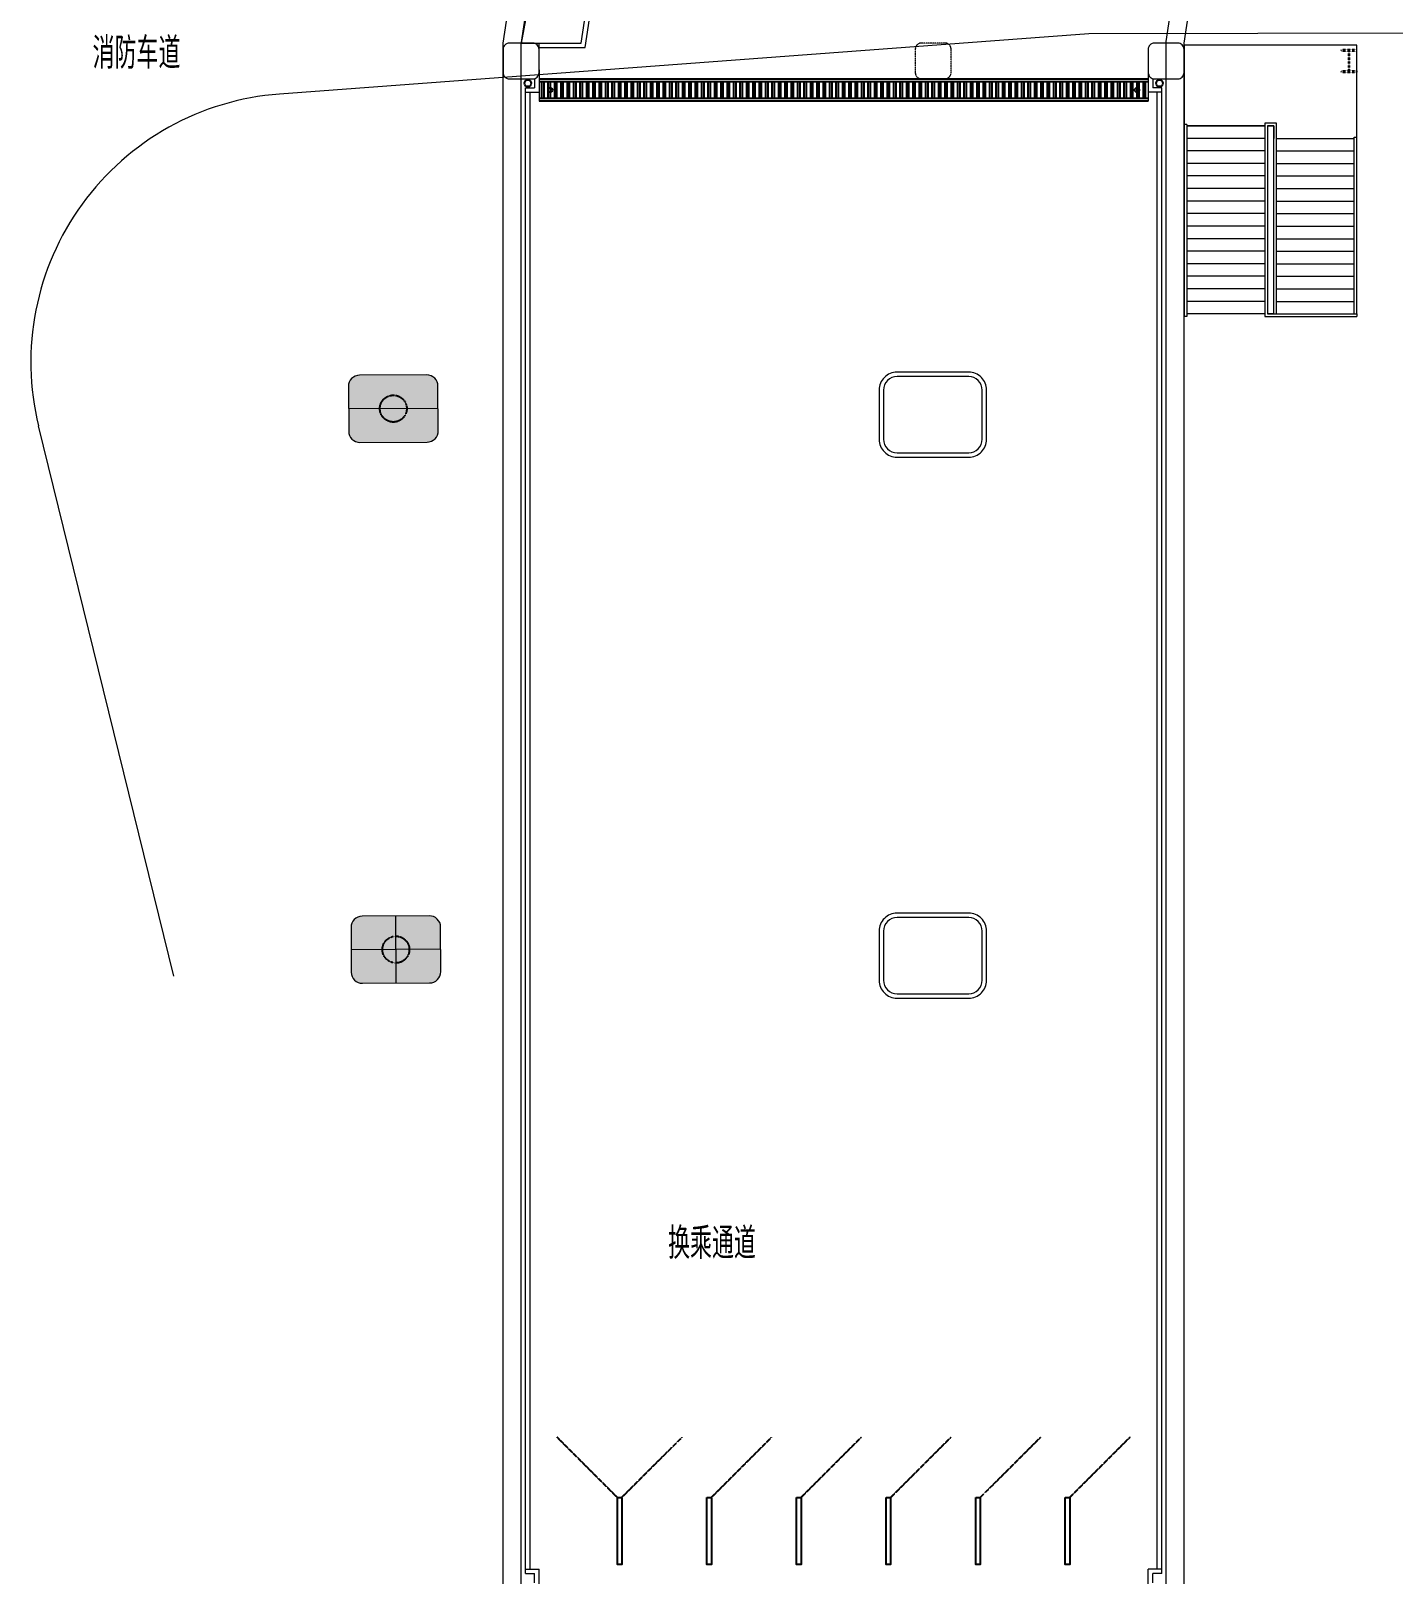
# Model space of a CAD drawing. Header units: millimetres. Extents: x 395197 to 699875, y 745 to 708816.
# Drawn here: x 410453 to 440865, y 551091 to 585556 of the extents above; entities that cross this region are included whole.
import ezdxf

# ---------------------------------------------------------------- set-up
doc = ezdxf.new("R2010")
doc.units = ezdxf.units.MM
for name, pattern in [('DASH', [0.35, 0.25, -0.1]), ('DASHED', [0.75, 0.5, -0.25]), ('HIDDEN', [0.375, 0.25, -0.125])]:
    doc.linetypes.add(name, pattern=pattern)
for name, color, linetype, lineweight in [('00插入红线', 7, 'Continuous', 9), ('4', 4, 'Continuous', 9), ('9', 9, 'Continuous', 9), ('ARWALL', 7, 'Continuous', 9), ('C-NAME', 13, 'Continuous', 9), ('STEEL', 163, 'Continuous', 9), ('建-柱－混凝土柱－平面', 7, 'Continuous', 5), ('建-楼梯', 50, 'Continuous', 9), ('龙阳路站平剖面图0625$0$A-STRS', 50, 'Continuous', 9)]:
    doc.layers.add(name, color=color, linetype=linetype, lineweight=lineweight)
for name, color, linetype in [('龙阳路站平剖面图0625$0$0P-FE-FH-V', 3, 'Continuous'), ('龙阳路站平剖面图0625$0$A-HATCH', 9, 'Continuous'), ('龙阳路站平剖面图0625$0$A-WALL-FINI', 95, 'Continuous')]:
    doc.layers.add(name, color=color, linetype=linetype)
doc.styles.add('ECADI', font='hzs.shx', dxfattribs={"width": 0.7, "bigfont": 'hztxt.shx'})

# ---------------------------------------------------------------- blocks, each defined once
blk = doc.blocks.new('4234')
at = {"linetype": 'DASH', "ltscale": 0.5}
for p, q in [((-40418, 894992), (-40768, 894992)), ((-40768, 894992), (-40768, 894962)), ((-40418, 894962), (-40768, 894962)), ((-40603, 894522), (-40603, 894962)), ((-40583, 894522), (-40583, 894962)), ((-40418, 894962), (-40418, 894992)), ((-40768, 894522), (-40418, 894522)), ((-40768, 894522), (-40768, 894492)), ((-40768, 894492), (-40418, 894492)), ((-40418, 894492), (-40418, 894522))]:
    blk.add_line(p, q, dxfattribs=at)

msp = doc.modelspace()

# ---------------------------------------------------------------- hatches: boundary and pattern name
at = {"layer": '9'}
h = msp.add_hatch(color=9, dxfattribs=at)
edge = h.paths.add_edge_path()
edge.add_line((417799, 576366), (419299, 576374))
edge.add_arc((419298, 576624), 250, 270.2933, 360.2933)
edge.add_line((419548, 576625), (419542, 577625))
edge.add_arc((419292, 577624), 250, 360.2933, 450.2933)
edge.add_line((419291, 577874), (417791, 577866))
edge.add_arc((417792, 577616), 250, 90.2933, 180.2933)
edge.add_line((417542, 577615), (417548, 576615))
edge.add_arc((417798, 576616), 250, 180.2933, 270.2933)
h = msp.add_hatch(color=9, dxfattribs=at)
edge = h.paths.add_edge_path()
edge.add_line((417856, 564286), (419356, 564293))
edge.add_arc((419355, 564543), 250, 270.2933, 360.2933)
edge.add_line((419605, 564545), (419600, 565545))
edge.add_arc((419350, 565543), 250, 360.2933, 450.2933)
edge.add_line((419348, 565793), (417848, 565786))
edge.add_arc((417850, 565536), 250, 90.2933, 180.2933)
edge.add_line((417600, 565534), (417605, 564534))
edge.add_arc((417855, 564536), 250, 180.2933, 270.2933)
at = {"layer": '龙阳路站平剖面图0625$0$A-HATCH'}
h = msp.add_hatch(dxfattribs=at)
h.set_pattern_fill('ANSI32', color=256, scale=30, angle=45, style=0)
h.set_pattern_definition([(90, (-387239.58, 205767.15), (-142.875, 1e-07), []), (90, (-387191.96, 205814.77), (-142.875, 1e-07), [])])
h.paths.add_polyline_path([(435398, 584045), (435398, 584425), (421797, 584425), (421797, 584045)])

# ---------------------------------------------------------------- linework, layer by layer
at = {"color": 252, "linetype": 'DASH', "elevation": 0}
for points in [[(423547, 552804), (422204, 554148)], [(423647, 552804), (424991, 554148)], [(425647, 552804), (426991, 554148)], [(427647, 552804), (428991, 554148)], [(429647, 552804), (430991, 554148)], [(431647, 552804), (432991, 554148)], [(433647, 552804), (434991, 554148)]]:
    msp.add_lwpolyline(points, dxfattribs=at)
at = {"color": 252, "elevation": 0}
for points in [[(423547, 552804), (423647, 552804), (423647, 551304), (423547, 551304), (423547, 552804)], [(425547, 552804), (425647, 552804), (425647, 551304), (425547, 551304), (425547, 552804)], [(427547, 552804), (427647, 552804), (427647, 551304), (427547, 551304), (427547, 552804)], [(429547, 552804), (429647, 552804), (429647, 551304), (429547, 551304), (429547, 552804)], [(431547, 552804), (431647, 552804), (431647, 551304), (431547, 551304), (431547, 552804)], [(433547, 552804), (433647, 552804), (433647, 551304), (433547, 551304), (433547, 552804)]]:
    msp.add_lwpolyline(points, close=True, dxfattribs=at)
at = {"color": 9, "linetype": 'DASHED'}
for centre in [(418545, 577120, 0), (418602, 565039, 0)]:
    msp.add_circle(centre, 300, dxfattribs=at)
at = {"layer": '00插入红线'}
for p, q in [((434075, 585493, 0), (416007, 584145, 0)), ((455989, 585528, 0), (434075, 585493, 0)), ((413642, 564442, 0), (410626, 576732, 0))]:
    msp.add_line(p, q, dxfattribs=at)
msp.add_arc((416453, 578162, 0), 6000, 94.267, 193.7861, dxfattribs=at)
at = {"layer": '4', "color": 252, "elevation": 0}
for points in [[(460363, 534554), (436198, 550504), (436198, 585285), (438636, 601430)], [(459637, 534554), (435798, 550289), (435798, 585315), (438227, 601400)], [(435665, 534554), (420998, 550234), (420998, 585285), (423263, 600283)], [(436212, 534554), (421398, 550392), (421398, 585255), (423672, 600314)], [(421402, 585285), (422741, 585285), (424688, 598180), (423335, 598081)], [(421797, 585185), (422827, 585185), (424806, 598289), (423350, 598183)], [(421797, 585185), (421797, 585285)], [(435398, 584687), (435398, 584185)], [(421498, 551104), (421498, 584285)], [(421598, 551204), (421598, 584185)], [(435398, 584485), (435398, 583985)], [(435698, 584185), (435398, 584185)], [(435498, 584491), (435498, 584285)], [(435698, 584285), (435498, 584285)], [(435598, 551204), (435598, 584185)], [(435698, 551104), (435698, 584285)], [(421498, 551204), (421797, 551204)], [(421498, 551104), (421697, 551104)], [(421697, 550899), (421697, 551104)], [(421797, 550703), (421797, 551204)], [(435698, 551204), (435398, 551204)], [(435398, 550703), (435398, 551204)], [(435698, 551104), (435498, 551104)], [(435498, 550899), (435498, 551104)]]:
    msp.add_lwpolyline(points, dxfattribs=at)
at = {"layer": '4', "elevation": 0}
for points in [[(421797, 584687), (421797, 584185)], [(421498, 584285), (421697, 584285)], [(421498, 584185), (421797, 584185)], [(421697, 584491), (421697, 584285)], [(421797, 584488), (421797, 583985)]]:
    msp.add_lwpolyline(points, dxfattribs=at)
at = {"layer": '4', "color": 252, "elevation": 0}
for points in [[(429390, 576435, 0.414214), (429790, 576035), (431390, 576035, 0.414214), (431790, 576435), (431790, 577535, 0.414214), (431390, 577935), (429790, 577935, 0.414214), (429390, 577535)], [(429490, 576435, 0.414214), (429790, 576135), (431390, 576135, 0.414214), (431690, 576435), (431690, 577535, 0.414214), (431390, 577835), (429790, 577835, 0.414214), (429490, 577535)], [(429390, 564354, 0.414214), (429790, 563954), (431390, 563954, 0.414214), (431790, 564354), (431790, 565454, 0.414214), (431390, 565854), (429790, 565854, 0.414214), (429390, 565454)], [(429490, 564354, 0.414214), (429790, 564054), (431390, 564054, 0.414214), (431690, 564354), (431690, 565454, 0.414214), (431390, 565754), (429790, 565754, 0.414214), (429490, 565454)]]:
    msp.add_lwpolyline(points, format="xyb", close=True, dxfattribs=at)
at = {"layer": '9', "color": 9}
for p, q in [((419545, 577125, 0), (417545, 577115, 0)), ((418606, 564289, 0), (418598, 565789, 0)), ((419602, 565045, 0), (417602, 565034, 0))]:
    msp.add_line(p, q, dxfattribs=at)
at = {"layer": 'ARWALL', "color": 9, "elevation": 0}
for points in [[(417799, 576366), (419299, 576374, 0.414214), (419548, 576625), (419542, 577625, 0.414214), (419291, 577874), (417791, 577866, 0.414214), (417542, 577615), (417548, 576615, 0.414214), (417799, 576366)], [(417856, 564286), (419356, 564293, 0.414214), (419605, 564545), (419600, 565545, 0.414214), (419348, 565793), (417848, 565786, 0.414214), (417600, 565534), (417605, 564534, 0.414214), (417856, 564286)]]:
    msp.add_lwpolyline(points, format="xyb", close=True, dxfattribs=at)
at = {"layer": 'STEEL', "color": 252, "elevation": 0}
msp.add_lwpolyline([(424688, 598180), (423700, 597636), (421402, 585285)], dxfattribs=at)
at = {"layer": '建-柱－混凝土柱－平面', "elevation": 0}
msp.add_lwpolyline([(421137, 584485), (421658, 584485, 0.414214), (421797, 584624), (421797, 585145, 0.414214), (421658, 585285), (421137, 585285, 0.414214), (420997, 585145), (420997, 584624, 0.414214)], format="xyb", close=True, dxfattribs=at)
at = {"layer": '建-柱－混凝土柱－平面', "color": 252, "elevation": 0}
msp.add_lwpolyline([(435537, 584485), (436058, 584485, 0.414214), (436197, 584624), (436197, 585145, 0.414214), (436058, 585285), (435537, 585285, 0.414214), (435397, 585145), (435397, 584624, 0.414214)], format="xyb", close=True, dxfattribs=at)
at = {"layer": '建-楼梯', "color": 252}
for p, q in [((440058, 585235, 0), (436198, 585235, 0)), ((436198, 585235, 0), (436198, 583465, 0)), ((440058, 583185, 0), (440058, 585235, 0)), ((438258, 583495, 0), (437998, 583495, 0)), ((437998, 583495, 0), (437998, 579175, 0)), ((438258, 579235, 0), (438258, 583495, 0)), ((436198, 583465, 0), (436198, 579175, 0)), ((436258, 583465, 0), (436198, 583465, 0)), ((436198, 583465, 0), (436198, 583435, 0)), ((436198, 583435, 0), (436198, 579235, 0)), ((436258, 583465, 0), (436258, 579175, 0)), ((437998, 583435, 0), (436258, 583435, 0)), ((436258, 583435, 0), (437998, 583435, 0)), ((437998, 583155, 0), (436258, 583155, 0)), ((438058, 583435, 0), (438058, 579235, 0)), ((438198, 583435, 0), (438058, 583435, 0)), ((438058, 583435, 0), (438058, 579235, 0)), ((438058, 583435, 0), (438198, 583435, 0)), ((438198, 579235, 0), (438198, 583435, 0)), ((438198, 583435, 0), (438198, 583155, 0)), ((438198, 579235, 0), (438198, 583155, 0)), ((438258, 583155, 0), (439998, 583155, 0)), ((438258, 583155, 0), (439998, 583155, 0)), ((439998, 579235, 0), (439998, 583185, 0)), ((439998, 583185, 0), (440058, 583185, 0)), ((440058, 579235, 0), (440058, 583185, 0)), ((440058, 583155, 0), (440058, 583185, 0)), ((440058, 579235, 0), (440058, 583155, 0)), ((437998, 582875, 0), (436258, 582875, 0)), ((438258, 582875, 0), (439998, 582875, 0)), ((437998, 582595, 0), (436258, 582595, 0)), ((438258, 582595, 0), (439998, 582595, 0)), ((437998, 582315, 0), (436258, 582315, 0)), ((438258, 582315, 0), (439998, 582315, 0)), ((437998, 582035, 0), (436258, 582035, 0)), ((438258, 582035, 0), (439998, 582035, 0)), ((437998, 581755, 0), (436258, 581755, 0)), ((437998, 581475, 0), (436258, 581475, 0)), ((438258, 581755, 0), (439998, 581755, 0)), ((438258, 581475, 0), (439998, 581475, 0)), ((437998, 581195, 0), (436258, 581195, 0)), ((438258, 581195, 0), (439998, 581195, 0)), ((437998, 580915, 0), (436258, 580915, 0)), ((438258, 580915, 0), (439998, 580915, 0)), ((437998, 580635, 0), (436258, 580635, 0)), ((438258, 580635, 0), (439998, 580635, 0)), ((437998, 580355, 0), (436258, 580355, 0)), ((437998, 580075, 0), (436258, 580075, 0)), ((438258, 580355, 0), (439998, 580355, 0)), ((438258, 580075, 0), (439998, 580075, 0)), ((437998, 579795, 0), (436258, 579795, 0)), ((438258, 579795, 0), (439998, 579795, 0)), ((437998, 579515, 0), (436258, 579515, 0)), ((438258, 579515, 0), (439998, 579515, 0)), ((436258, 579175, 0), (436198, 579175, 0)), ((437998, 579235, 0), (436258, 579235, 0)), ((437998, 579175, 0), (440058, 579175, 0)), ((438058, 579235, 0), (440058, 579235, 0)), ((438198, 579235, 0), (438058, 579235, 0)), ((438198, 579235, 0), (438258, 579235, 0)), ((438198, 579235, 0), (438258, 579235, 0)), ((438258, 579235, 0), (439998, 579235, 0)), ((439998, 579235, 0), (440058, 579235, 0)), ((439998, 579235, 0), (440058, 579235, 0)), ((440058, 579235, 0), (440058, 579175, 0))]:
    msp.add_line(p, q, dxfattribs=at)
at = {"layer": '龙阳路站平剖面图0625$0$0P-FE-FH-V'}
for centre, radius in [((421548, 584385, 0), 75), ((422048, 584235, 0), 50), ((435148, 584235, 0), 50)]:
    msp.add_circle(centre, radius, dxfattribs=at)
at = {"layer": '龙阳路站平剖面图0625$0$0P-FE-FH-V', "color": 252}
msp.add_circle((435648, 584385, 0), 75, dxfattribs=at)
at = {"layer": '龙阳路站平剖面图0625$0$A-STRS', "color": 252, "linetype": 'HIDDEN', "elevation": 0}
msp.add_lwpolyline([(430337, 584485), (430858, 584485, 0.414214), (430997, 584624), (430997, 585145, 0.414214), (430858, 585285), (430337, 585285, 0.414214), (430197, 585145), (430197, 584624, 0.414214)], format="xyb", close=True, dxfattribs=at)
at = {"layer": '龙阳路站平剖面图0625$0$A-WALL-FINI'}
for p, q in [((421797, 584485, 0), (435398, 584485, 0)), ((421797, 584425, 0), (435398, 584425, 0)), ((435398, 584045, 0), (421797, 584045, 0)), ((435398, 583985, 0), (421797, 583985, 0))]:
    msp.add_line(p, q, dxfattribs=at)

# ---------------------------------------------------------------- block references
at = {"color": 252}
msp.add_blockref('4234', (480476, -309857, 0), dxfattribs=at)

# ---------------------------------------------------------------- texts
at = {"layer": 'C-NAME', "color": 0, "style": 'ECADI', "width": 0.7}
for s, p in [('消防车道', (411831, 584709, 0)), ('换乘通道', (424678, 558130, 0))]:
    msp.add_text(s, height=700, rotation=0, dxfattribs=at).set_placement(p)

doc.saveas('drawing.dxf')
